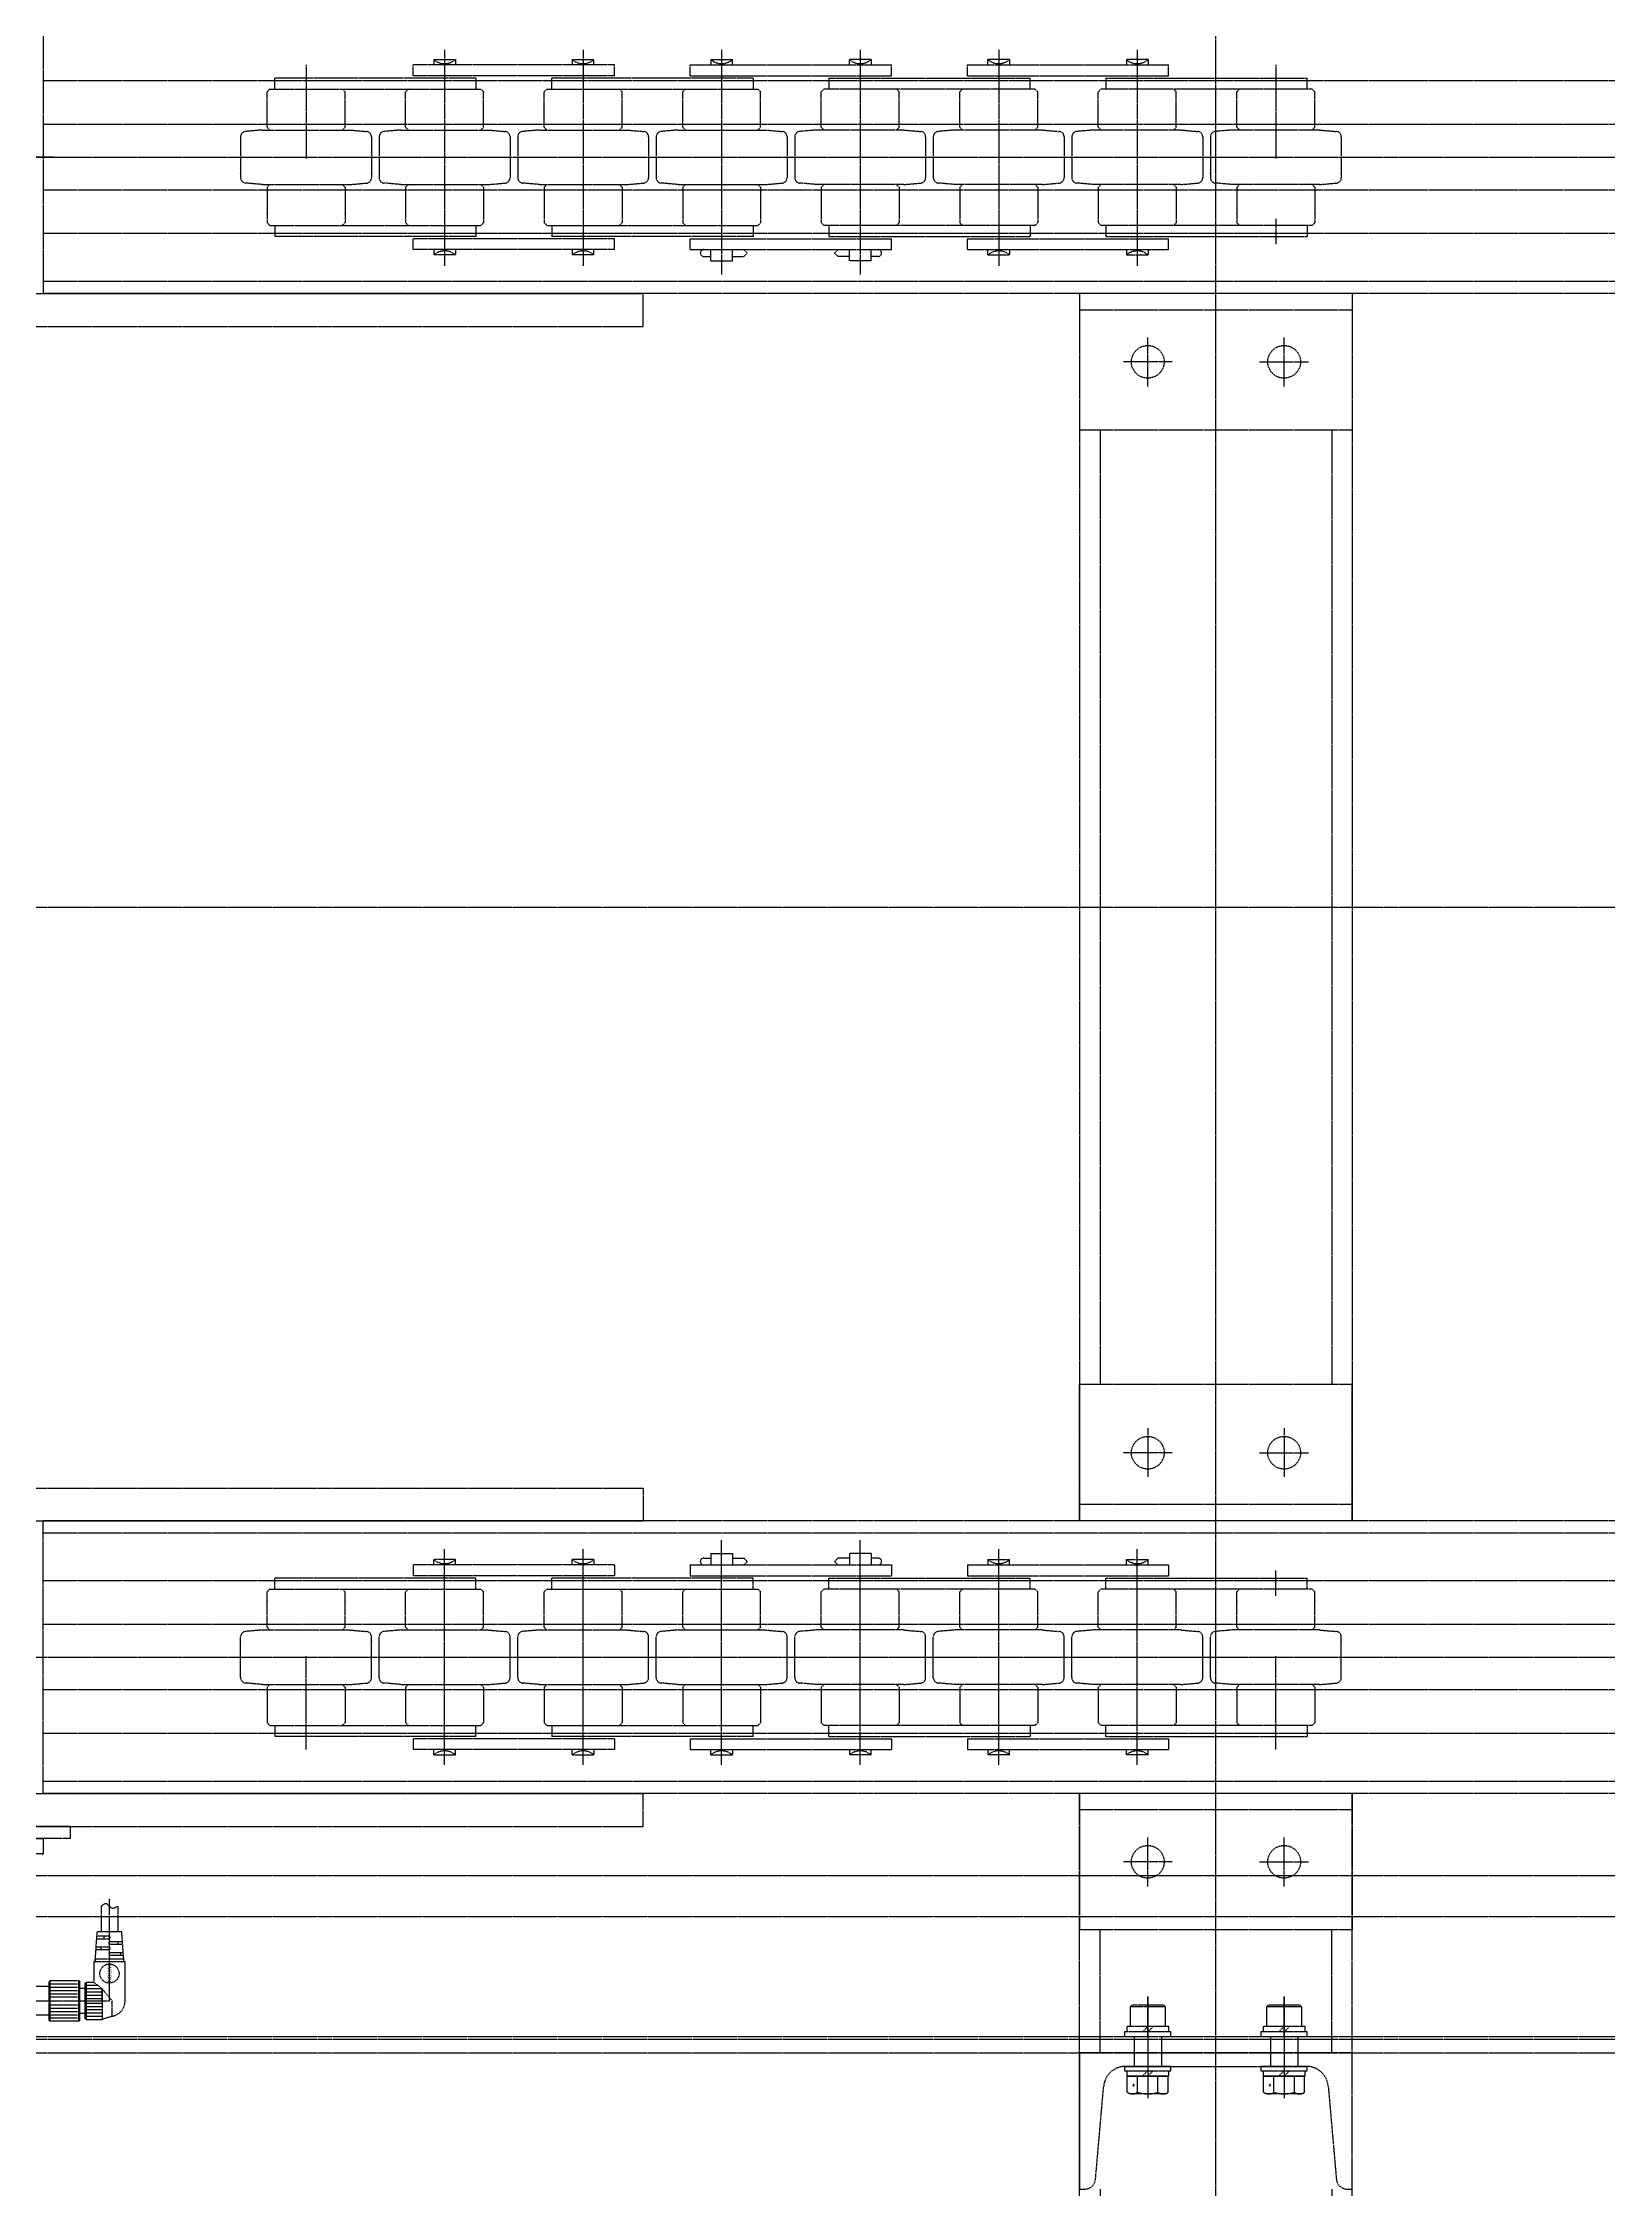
# Model space of a CAD drawing. Header units: millimetres. Extents: x -955179 to -912907, y 62798 to 154298.
# Drawn here: x -954037 to -953463, y 96175 to 96962 of the extents above; entities that cross this region are included whole.
import ezdxf

# ---------------------------------------------------------------- set-up
doc = ezdxf.new("R2010")
doc.units = ezdxf.units.MM
doc.header["$MEASUREMENT"] = 0
doc.linetypes.add('HIDDEN', pattern=[0.375, 0.25, -0.125])
doc.layers.add('CV', color=251, linetype='HIDDEN')
doc.styles.get("Standard").update_dxf_attribs({"font": 'arial.ttf', "height": 1000})

# ---------------------------------------------------------------- blocks, each defined once
blk = doc.blocks.new('HS_BOM', base_point=(-1429.34, 5195.74))
at = {"layer": 'CV'}
blk.add_circle((-1429.34, 5195.74), 0.25, dxfattribs=at)
blk = doc.blocks.new('A$C24162613')
at = {"layer": 'CV'}
for p, q in [((-275, -3700), (-275, 3700)), ((0, -3700), (0, 3700)), ((275, -3700), (275, 3700)), ((355, -3700), (355, 3700)), ((370, -3700), (370, 3700)), ((414, -3700), (414, 3700)), ((415, -3700), (415, 3700)), ((420, -3700), (420, 3700)), ((-303, 3260), (-303, -3330)), ((-287, 3260), (-287, -3330)), ((-263, 3260), (-263, -3330)), ((-247, 3260), (-247, -3330)), ((-229.5, 3260), (-229.5, -3330)), ((-225, 3260), (-225, -3330)), ((225, 3260), (225, -3330)), ((229.5, 3260), (229.5, -3330)), ((247, 3260), (247, -3330)), ((263, 3260), (263, -3330)), ((287, 3260), (287, -3330)), ((303, 3260), (303, -3330)), ((320.5, 3260), (320.5, -3330)), ((325, 3260), (325, -3330)), ((-285, -2862.04), (-284.46, -2855.86)), ((-282.47, -2854.04), (-267.53, -2854.04)), ((-268.99, -2854.04), (-269.11, -2854.04)), ((-265, -2862.04), (-265.54, -2855.86)), ((-225, -2850), (-175, -2850)), ((-225, -2850), (-225, -2950)), ((-225, -2850), (225, -2850)), ((-219, -2850), (-219, -2950)), ((-175, -2850), (-175, -2950)), ((175, -2850), (175, -2950)), ((225, -2850), (175, -2850)), ((219, -2850), (219, -2950)), ((225, -2850), (225, -2950)), ((265, -2862.04), (265.54, -2855.86)), ((282.47, -2854.04), (267.53, -2854.04)), ((268.99, -2854.04), (269.11, -2854.04)), ((285, -2862.04), (284.46, -2855.86)), ((830, -2850), (325, -2850)), ((325, -2850), (375, -2850)), ((325, -2850), (325, -2950)), ((331, -2850), (331, -2950)), ((375, -2850), (375, -2950)), ((420, -2850), (420, -2950)), ((470, -2850), (420, -2850)), ((432.3, -2858.83), (466.35, -2855.85)), ((470, -2851.87), (470, -2850)), ((-300, -2864.75), (-299, -2863.75)), ((-286, -2863.75), (-299, -2863.75)), ((-286, -2863.75), (-285, -2864.75)), ((-285, -2862.04), (-285, -2894.04)), ((-265, -2862.04), (-265, -2894.04)), ((-264, -2863.75), (-265, -2864.75)), ((-264, -2863.75), (-251, -2863.75)), ((-254.27, -2863.75), (-254.38, -2863.75)), ((-250, -2864.75), (-251, -2863.75)), ((-175, -2857.5), (175, -2857.5)), ((250, -2864.75), (251, -2863.75)), ((264, -2863.75), (251, -2863.75)), ((254.27, -2863.75), (254.38, -2863.75)), ((264, -2863.75), (265, -2864.75)), ((265, -2862.04), (265, -2894.04)), ((285, -2862.04), (285, -2894.04)), ((286, -2863.75), (285, -2864.75)), ((286, -2863.75), (299, -2863.75)), ((300, -2864.75), (299, -2863.75)), ((420, -2857.5), (375, -2857.5)), ((470, -2857.5), (830, -2857.5)), ((-300, -2866.54), (-304, -2866.54)), ((-304, -2940.34), (-304, -2866.54)), ((-300, -2864.75), (-300, -2942.13)), ((-250, -2864.75), (-250, -2942.13)), ((-250, -2866.54), (-246, -2866.54)), ((-246, -2940.34), (-246, -2866.54)), ((-200, -2884), (-200, -2866)), ((200, -2884), (200, -2866)), ((250, -2866.54), (246, -2866.54)), ((246, -2940.34), (246, -2866.54)), ((250, -2864.75), (250, -2942.13)), ((300, -2864.75), (300, -2942.13)), ((300, -2866.54), (304, -2866.54)), ((304, -2940.34), (304, -2866.54)), ((350, -2884), (350, -2866)), ((402.4, -2869.3), (403.2, -2868.5)), ((402.4, -2880.7), (402.4, -2869.3)), ((403.2, -2868.5), (403.2, -2881.5)), ((410.4, -2868.5), (403.2, -2868.5)), ((410.4, -2867.3), (410.4, -2882.7)), ((412.4, -2867.3), (410.4, -2867.3)), ((412.4, -2866.5), (412.4, -2883.5)), ((414, -2866.5), (412.4, -2866.5)), ((414, -2883.5), (414, -2866.5)), ((414, -2870), (425, -2870)), ((425, -2866.5), (425, -2883.5)), ((426.6, -2866.5), (425, -2866.5)), ((425, -2933.2), (425, -2866.8)), ((426.6, -2883.5), (426.6, -2866.5)), ((428.6, -2867.3), (426.6, -2867.3)), ((428.6, -2882.7), (428.6, -2867.3)), ((434.52, -2867.49), (428.6, -2867.49)), ((428.6, -2867.49), (428.6, -2882.51)), ((434.52, -2871.25), (428.6, -2871.25)), ((434.52, -2867.49), (435.1, -2868.5)), ((435.1, -2868.5), (435.1, -2881.5)), ((-308.85, -2878.04), (-274.55, -2878.04)), ((-252.45, -2878.04), (-243.19, -2878.04)), ((-191, -2875), (-209, -2875)), ((191, -2875), (209, -2875)), ((252.45, -2878.04), (243.19, -2878.04)), ((308.85, -2878.04), (274.55, -2878.04)), ((359, -2875), (341, -2875)), ((399.4, -2875), (436.63, -2875)), ((414, -2875), (399.4, -2875)), ((412.4, -2875), (410.4, -2873)), ((412.4, -2877), (410.4, -2875)), ((414, -2880), (425, -2880)), ((425, -2875), (436.63, -2875)), ((426.6, -2873), (428.6, -2875)), ((426.6, -2875), (428.6, -2877)), ((434.52, -2878.75), (428.6, -2878.75)), ((403.2, -2881.5), (402.4, -2880.7)), ((403.2, -2881.5), (410.4, -2881.5)), ((410.4, -2882.7), (412.4, -2882.7)), ((412.4, -2883.5), (414, -2883.5)), ((425, -2883.5), (426.6, -2883.5)), ((426.6, -2882.7), (428.6, -2882.7)), ((434.52, -2882.51), (428.6, -2882.51)), ((435.1, -2881.5), (434.52, -2882.51)), ((-300, -2891.33), (-299, -2892.33)), ((-286, -2892.33), (-299, -2892.33)), ((-286, -2892.33), (-286.1, -2892.33)), ((-286, -2892.33), (-285, -2891.33)), ((-285, -2894.04), (-284.46, -2900.21)), ((-265, -2894.04), (-265.54, -2900.21)), ((-264, -2892.33), (-265, -2891.33)), ((-264, -2892.33), (-263.9, -2892.33)), ((-264, -2892.33), (-251, -2892.33)), ((-254.27, -2892.33), (-254.38, -2892.33)), ((-250, -2891.33), (-251, -2892.33)), ((250, -2891.33), (251, -2892.33)), ((264, -2892.33), (251, -2892.33)), ((254.27, -2892.33), (254.38, -2892.33)), ((264, -2892.33), (263.9, -2892.33)), ((264, -2892.33), (265, -2891.33)), ((265, -2894.04), (265.54, -2900.21)), ((285, -2894.04), (284.46, -2900.21)), ((286, -2892.33), (285, -2891.33)), ((286, -2892.33), (286.1, -2892.33)), ((286, -2892.33), (299, -2892.33)), ((300, -2891.33), (299, -2892.33)), ((925, -2900), (-925, -2900)), ((-282.47, -2902.04), (-267.53, -2902.04)), ((-268.99, -2902.04), (-269.11, -2902.04)), ((282.47, -2902.04), (267.53, -2902.04)), ((268.99, -2902.04), (269.11, -2902.04)), ((-285, -2912.84), (-284.46, -2906.66)), ((-282.47, -2904.84), (-267.53, -2904.84)), ((-265, -2912.84), (-265.54, -2906.66)), ((265, -2912.84), (265.54, -2906.66)), ((282.47, -2904.84), (267.53, -2904.84)), ((285, -2912.84), (284.46, -2906.66)), ((-308.85, -2991.14), (-308.85, -2917.34)), ((-304.85, -2917.34), (-308.85, -2917.34)), ((-304.85, -2991.14), (-304.85, -2917.34)), ((-300, -2915.55), (-299, -2914.55)), ((-286, -2914.55), (-299, -2914.55)), ((-286, -2914.55), (-285, -2915.55)), ((-285, -2912.84), (-285, -2944.84)), ((-265, -2912.84), (-265, -2944.84)), ((-264, -2914.55), (-265, -2915.55)), ((-264, -2914.55), (-251, -2914.55)), ((-250, -2915.55), (-251, -2914.55)), ((-241.15, -2917.34), (-245.15, -2917.34)), ((-245.15, -2991.14), (-245.15, -2917.34)), ((-241.15, -2991.14), (-241.15, -2917.34)), ((-200, -2916), (-200, -2934)), ((200, -2916), (200, -2934)), ((241.15, -2991.14), (241.15, -2917.34)), ((241.15, -2917.34), (245.15, -2917.34)), ((245.15, -2991.14), (245.15, -2917.34)), ((250, -2915.55), (251, -2914.55)), ((264, -2914.55), (251, -2914.55)), ((264, -2914.55), (265, -2915.55)), ((265, -2912.84), (265, -2944.84)), ((285, -2912.84), (285, -2944.84)), ((286, -2914.55), (285, -2915.55)), ((286, -2914.55), (299, -2914.55)), ((300, -2915.55), (299, -2914.55)), ((304.85, -2917.34), (308.85, -2917.34)), ((304.85, -2991.14), (304.85, -2917.34)), ((308.85, -2991.14), (308.85, -2917.34)), ((350, -2916), (350, -2934)), ((402.4, -2919.3), (403.2, -2918.5)), ((402.4, -2930.7), (402.4, -2919.3)), ((403.2, -2918.5), (403.2, -2931.5)), ((410.4, -2918.5), (403.2, -2918.5)), ((410.4, -2917.3), (410.4, -2932.7)), ((412.4, -2917.3), (410.4, -2917.3)), ((412.4, -2916.5), (412.4, -2933.5)), ((414, -2916.5), (412.4, -2916.5)), ((414, -2933.5), (414, -2916.5)), ((425, -2916.5), (425, -2933.5)), ((426.6, -2916.5), (425, -2916.5)), ((426.6, -2933.5), (426.6, -2916.5)), ((428.6, -2917.3), (426.6, -2917.3)), ((428.6, -2932.7), (428.6, -2917.3)), ((434.52, -2917.49), (428.6, -2917.49)), ((428.6, -2917.49), (428.6, -2932.51)), ((434.52, -2917.49), (435.1, -2918.5)), ((435.1, -2918.5), (435.1, -2931.5)), ((-310.8, -2924.87), (-310.8, -2932.81)), ((-310.8, -2924.87), (-308.85, -2924.87)), ((-241.15, -2924.87), (-239.2, -2924.87)), ((-239.2, -2932.81), (-239.2, -2924.87)), ((-191, -2925), (-209, -2925)), ((191, -2925), (209, -2925)), ((239.2, -2932.81), (239.2, -2924.87)), ((241.15, -2924.87), (239.2, -2924.87)), ((310.8, -2924.87), (308.85, -2924.87)), ((310.8, -2924.87), (310.8, -2932.81)), ((359, -2925), (341, -2925)), ((399.4, -2925), (436.63, -2925)), ((414, -2925), (399.4, -2925)), ((412.4, -2925), (410.4, -2923)), ((412.4, -2927), (410.4, -2925)), ((414, -2920), (425, -2920)), ((425, -2925), (436.63, -2925)), ((426.6, -2923), (428.6, -2925)), ((426.6, -2925), (428.6, -2927)), ((434.52, -2921.25), (428.6, -2921.25)), ((-314.41, -2928.84), (-235.22, -2928.84)), ((-310.8, -2932.81), (-308.85, -2932.81)), ((-241.15, -2932.81), (-239.2, -2932.81)), ((314.41, -2928.84), (235.22, -2928.84)), ((241.15, -2932.81), (239.2, -2932.81)), ((310.8, -2932.81), (308.85, -2932.81)), ((403.2, -2931.5), (402.4, -2930.7)), ((403.2, -2931.5), (410.4, -2931.5)), ((410.4, -2932.7), (412.4, -2932.7)), ((412.4, -2933.5), (414, -2933.5)), ((414, -2930), (425, -2930)), ((425, -2933.5), (426.6, -2933.5)), ((426.6, -2932.7), (428.6, -2932.7)), ((434.52, -2928.75), (428.6, -2928.75)), ((434.52, -2932.51), (428.6, -2932.51)), ((435.1, -2931.5), (434.52, -2932.51)), ((-304, -2940.34), (-300, -2940.34)), ((-300, -2942.13), (-299, -2943.13)), ((-286, -2943.13), (-285, -2942.13)), ((-264, -2943.13), (-265, -2942.13)), ((-250, -2942.13), (-251, -2943.13)), ((-250, -2940.34), (-246, -2940.34)), ((-175, -2942.5), (175, -2942.5)), ((250, -2940.34), (246, -2940.34)), ((250, -2942.13), (251, -2943.13)), ((264, -2943.13), (265, -2942.13)), ((286, -2943.13), (285, -2942.13)), ((300, -2942.13), (299, -2943.13)), ((304, -2940.34), (300, -2940.34)), ((420, -2942.5), (375, -2942.5)), ((466.35, -2944.15), (432.3, -2941.17)), ((470, -2942.5), (830, -2942.5)), ((-286, -2943.13), (-299, -2943.13)), ((-286, -2943.13), (-286.1, -2943.13)), ((-285, -2944.84), (-284.46, -2951.01)), ((-265, -2944.84), (-265.54, -2951.01)), ((-264, -2943.13), (-263.9, -2943.13)), ((-264, -2943.13), (-251, -2943.13)), ((-225, -2950), (-175, -2950)), ((-225, -2950), (225, -2950)), ((225, -2950), (175, -2950)), ((264, -2943.13), (251, -2943.13)), ((264, -2943.13), (263.9, -2943.13)), ((265, -2944.84), (265.54, -2951.01)), ((285, -2944.84), (284.46, -2951.01)), ((286, -2943.13), (286.1, -2943.13)), ((286, -2943.13), (299, -2943.13)), ((830, -2950), (325, -2950)), ((325, -2950), (375, -2950)), ((420, -2950), (470, -2950)), ((470, -2950), (470, -2948.13)), ((-285, -2963.64), (-284.46, -2957.46)), ((-282.47, -2952.84), (-267.53, -2952.84)), ((-282.47, -2955.64), (-267.53, -2955.64)), ((-265, -2963.64), (-265.54, -2957.46)), ((265, -2963.64), (265.54, -2957.46)), ((282.47, -2952.84), (267.53, -2952.84)), ((282.47, -2955.64), (267.53, -2955.64)), ((285, -2963.64), (284.46, -2957.46)), ((-300, -2966.35), (-299, -2965.35)), ((-300, -2966.35), (-300, -3043.73)), ((-286, -2965.35), (-299, -2965.35)), ((-286, -2965.35), (-285, -2966.35)), ((-285, -2963.64), (-285, -2995.64)), ((-265, -2963.64), (-265, -2995.64)), ((-264, -2965.35), (-265, -2966.35)), ((-264, -2965.35), (-251, -2965.35)), ((-250, -2966.35), (-251, -2965.35)), ((-250, -2966.35), (-250, -3043.73)), ((250, -2966.35), (251, -2965.35)), ((250, -2966.35), (250, -3043.73)), ((264, -2965.35), (251, -2965.35)), ((264, -2965.35), (265, -2966.35)), ((265, -2963.64), (265, -2995.64)), ((285, -2963.64), (285, -2995.64)), ((286, -2965.35), (285, -2966.35)), ((286, -2965.35), (299, -2965.35)), ((300, -2966.35), (299, -2965.35)), ((300, -2966.35), (300, -3043.73)), ((-300, -2968.14), (-304, -2968.14)), ((-304, -3041.94), (-304, -2968.14)), ((-250, -2968.14), (-246, -2968.14)), ((-246, -3041.94), (-246, -2968.14)), ((250, -2968.14), (246, -2968.14)), ((246, -3041.94), (246, -2968.14)), ((300, -2968.14), (304, -2968.14)), ((304, -3041.94), (304, -2968.14)), ((-314.41, -2979.64), (-235.22, -2979.64)), ((-310.8, -2975.67), (-310.8, -2983.61)), ((-310.8, -2975.67), (-308.85, -2975.67)), ((-241.15, -2975.67), (-239.2, -2975.67)), ((-239.2, -2983.61), (-239.2, -2975.67)), ((314.41, -2979.64), (235.22, -2979.64)), ((239.2, -2983.61), (239.2, -2975.67)), ((241.15, -2975.67), (239.2, -2975.67)), ((310.8, -2975.67), (308.85, -2975.67)), ((310.8, -2975.67), (310.8, -2983.61)), ((-308.85, -2983.61), (-310.8, -2983.61)), ((-239.2, -2983.61), (-241.15, -2983.61)), ((239.2, -2983.61), (241.15, -2983.61)), ((308.85, -2983.61), (310.8, -2983.61)), ((-304.85, -2991.14), (-308.85, -2991.14)), ((-300, -2992.93), (-299, -2993.93)), ((-286, -2993.93), (-299, -2993.93)), ((-286, -2993.93), (-286.1, -2993.93)), ((-286, -2993.93), (-285, -2992.93)), ((-285, -2995.64), (-284.46, -3001.81)), ((-265, -2995.64), (-265.54, -3001.81)), ((-264, -2993.93), (-265, -2992.93)), ((-264, -2993.93), (-263.9, -2993.93)), ((-264, -2993.93), (-251, -2993.93)), ((-250, -2992.93), (-251, -2993.93)), ((-241.15, -2991.14), (-245.15, -2991.14)), ((241.15, -2991.14), (245.15, -2991.14)), ((250, -2992.93), (251, -2993.93)), ((264, -2993.93), (251, -2993.93)), ((264, -2993.93), (263.9, -2993.93)), ((264, -2993.93), (265, -2992.93)), ((265, -2995.64), (265.54, -3001.81)), ((285, -2995.64), (284.46, -3001.81)), ((286, -2993.93), (285, -2992.93)), ((286, -2993.93), (286.1, -2993.93)), ((286, -2993.93), (299, -2993.93)), ((300, -2992.93), (299, -2993.93)), ((304.85, -2991.14), (308.85, -2991.14)), ((-282.47, -3003.64), (-267.53, -3003.64)), ((282.47, -3003.64), (267.53, -3003.64)), ((-285, -3014.44), (-284.46, -3008.26)), ((-282.47, -3006.44), (-267.53, -3006.44)), ((-265, -3014.44), (-265.54, -3008.26)), ((265, -3014.44), (265.54, -3008.26)), ((282.47, -3006.44), (267.53, -3006.44)), ((285, -3014.44), (284.46, -3008.26)), ((-308.85, -3092.74), (-308.85, -3018.94)), ((-304.85, -3018.94), (-308.85, -3018.94)), ((-304.85, -3092.74), (-304.85, -3018.94)), ((-300, -3017.15), (-299, -3016.15)), ((-286, -3016.15), (-299, -3016.15)), ((-286, -3016.15), (-285, -3017.15)), ((-285, -3014.44), (-285, -3046.44)), ((-265, -3014.44), (-265, -3046.44)), ((-264, -3016.15), (-265, -3017.15)), ((-264, -3016.15), (-251, -3016.15)), ((-250, -3017.15), (-251, -3016.15)), ((-241.15, -3018.94), (-245.15, -3018.94)), ((-245.15, -3092.74), (-245.15, -3018.94)), ((-241.15, -3092.74), (-241.15, -3018.94)), ((241.15, -3092.74), (241.15, -3018.94)), ((241.15, -3018.94), (245.15, -3018.94)), ((245.15, -3092.74), (245.15, -3018.94)), ((250, -3017.15), (251, -3016.15)), ((264, -3016.15), (251, -3016.15)), ((264, -3016.15), (265, -3017.15)), ((265, -3014.44), (265, -3046.44)), ((285, -3014.44), (285, -3046.44)), ((286, -3016.15), (285, -3017.15)), ((286, -3016.15), (299, -3016.15)), ((300, -3017.15), (299, -3016.15)), ((304.85, -3018.94), (308.85, -3018.94)), ((304.85, -3092.74), (304.85, -3018.94)), ((308.85, -3092.74), (308.85, -3018.94)), ((-310.8, -3026.47), (-310.8, -3034.41)), ((-310.8, -3026.47), (-308.85, -3026.47)), ((-237, -3026.47), (-241.15, -3026.47)), ((-238.65, -3023.85), (-238.65, -3026.47)), ((-237, -3026.47), (-237, -3034.41)), ((237, -3026.47), (241.15, -3026.47)), ((237, -3026.47), (237, -3034.41)), ((238.65, -3023.85), (238.65, -3026.47)), ((310.8, -3026.47), (308.85, -3026.47)), ((310.8, -3026.47), (310.8, -3034.41)), ((-314.41, -3030.44), (-231.94, -3030.44)), ((-308.85, -3034.41), (-310.8, -3034.41)), ((-237, -3034.41), (-241.15, -3034.41)), ((-238.65, -3034.41), (-238.65, -3038.59)), ((314.41, -3030.44), (231.94, -3030.44)), ((237, -3034.41), (241.15, -3034.41)), ((238.65, -3034.41), (238.65, -3038.59)), ((308.85, -3034.41), (310.8, -3034.41)), ((-304, -3041.94), (-300, -3041.94)), ((-300, -3043.73), (-299, -3044.73)), ((-286, -3044.73), (-299, -3044.73)), ((-286, -3044.73), (-286.1, -3044.73)), ((-286, -3044.73), (-285, -3043.73)), ((-264, -3044.73), (-265, -3043.73)), ((-264, -3044.73), (-263.9, -3044.73)), ((-264, -3044.73), (-251, -3044.73)), ((-250, -3043.73), (-251, -3044.73)), ((-250, -3041.94), (-246, -3041.94)), ((-239.9, -3039.83), (-241.15, -3038.59)), ((-238.65, -3038.59), (-239.9, -3039.83)), ((238.65, -3038.59), (239.9, -3039.83)), ((239.9, -3039.83), (241.15, -3038.59)), ((250, -3041.94), (246, -3041.94)), ((250, -3043.73), (251, -3044.73)), ((264, -3044.73), (251, -3044.73)), ((264, -3044.73), (263.9, -3044.73)), ((264, -3044.73), (265, -3043.73)), ((286, -3044.73), (285, -3043.73)), ((286, -3044.73), (299, -3044.73)), ((286, -3044.73), (286.1, -3044.73)), ((300, -3043.73), (299, -3044.73)), ((304, -3041.94), (300, -3041.94)), ((-285, -3046.44), (-284.46, -3052.61)), ((-265, -3046.44), (-265.54, -3052.61)), ((265, -3046.44), (265.54, -3052.61)), ((285, -3046.44), (284.46, -3052.61)), ((-285, -3065.24), (-284.46, -3059.06)), ((-282.47, -3054.44), (-267.53, -3054.44)), ((-282.47, -3057.24), (-267.53, -3057.24)), ((-265, -3065.24), (-265.54, -3059.06)), ((265, -3065.24), (265.54, -3059.06)), ((282.47, -3054.44), (267.53, -3054.44)), ((282.47, -3057.24), (267.53, -3057.24)), ((285, -3065.24), (284.46, -3059.06)), ((-300, -3067.95), (-299, -3066.95)), ((-300, -3145.33), (-300, -3067.95)), ((-286, -3066.95), (-299, -3066.95)), ((-286, -3066.95), (-286.1, -3066.95)), ((-286, -3066.95), (-285, -3067.95)), ((-285, -3097.24), (-285, -3065.24)), ((-265, -3097.24), (-265, -3065.24)), ((-264, -3066.95), (-265, -3067.95)), ((-264, -3066.95), (-251, -3066.95)), ((-264, -3066.95), (-263.9, -3066.95)), ((-250, -3067.95), (-251, -3066.95)), ((-250, -3145.33), (-250, -3067.95)), ((250, -3067.95), (251, -3066.95)), ((250, -3145.33), (250, -3067.95)), ((264, -3066.95), (251, -3066.95)), ((264, -3066.95), (263.9, -3066.95)), ((264, -3066.95), (265, -3067.95)), ((265, -3097.24), (265, -3065.24)), ((285, -3097.24), (285, -3065.24)), ((286, -3066.95), (285, -3067.95)), ((286, -3066.95), (286.1, -3066.95)), ((286, -3066.95), (299, -3066.95)), ((300, -3067.95), (299, -3066.95)), ((300, -3145.33), (300, -3067.95)), ((-304, -3069.74), (-300, -3069.74)), ((-304, -3069.74), (-304, -3143.54)), ((-250, -3069.74), (-246, -3069.74)), ((-246, -3069.74), (-246, -3143.54)), ((-239.9, -3071.84), (-241.15, -3073.09)), ((-238.65, -3073.09), (-239.9, -3071.84)), ((-238.65, -3077.27), (-238.65, -3073.09)), ((238.65, -3073.09), (239.9, -3071.84)), ((238.65, -3077.27), (238.65, -3073.09)), ((239.9, -3071.84), (241.15, -3073.09)), ((246, -3069.74), (246, -3143.54)), ((250, -3069.74), (246, -3069.74)), ((304, -3069.74), (300, -3069.74)), ((304, -3069.74), (304, -3143.54)), ((-314.41, -3081.24), (-231.94, -3081.24)), ((-308.85, -3077.27), (-310.8, -3077.27)), ((-310.8, -3085.21), (-310.8, -3077.27)), ((-237, -3077.27), (-241.15, -3077.27)), ((-237, -3085.21), (-237, -3077.27)), ((314.41, -3081.24), (231.94, -3081.24)), ((237, -3085.21), (237, -3077.27)), ((237, -3077.27), (241.15, -3077.27)), ((308.85, -3077.27), (310.8, -3077.27)), ((310.8, -3085.21), (310.8, -3077.27)), ((-310.8, -3085.21), (-308.85, -3085.21)), ((-237, -3085.21), (-241.15, -3085.21)), ((-238.65, -3087.83), (-238.65, -3085.21)), ((237, -3085.21), (241.15, -3085.21)), ((238.65, -3087.83), (238.65, -3085.21)), ((310.8, -3085.21), (308.85, -3085.21)), ((-304.85, -3092.74), (-308.85, -3092.74)), ((-300, -3094.53), (-299, -3095.53)), ((-286, -3095.53), (-299, -3095.53)), ((-286, -3095.53), (-285, -3094.53)), ((-285, -3097.24), (-284.46, -3103.41)), ((-265, -3097.24), (-265.54, -3103.41)), ((-264, -3095.53), (-265, -3094.53)), ((-264, -3095.53), (-251, -3095.53)), ((-250, -3094.53), (-251, -3095.53)), ((-241.15, -3092.74), (-245.15, -3092.74)), ((241.15, -3092.74), (245.15, -3092.74)), ((250, -3094.53), (251, -3095.53)), ((264, -3095.53), (251, -3095.53)), ((264, -3095.53), (265, -3094.53)), ((265, -3097.24), (265.54, -3103.41)), ((285, -3097.24), (284.46, -3103.41)), ((286, -3095.53), (285, -3094.53)), ((286, -3095.53), (299, -3095.53)), ((300, -3094.53), (299, -3095.53)), ((304.85, -3092.74), (308.85, -3092.74)), ((-282.47, -3105.24), (-267.53, -3105.24)), ((-282.47, -3108.04), (-267.53, -3108.04)), ((282.47, -3105.24), (267.53, -3105.24)), ((282.47, -3108.04), (267.53, -3108.04)), ((-285, -3116.04), (-284.46, -3109.86)), ((-285, -3148.04), (-285, -3116.04)), ((-265, -3116.04), (-265.54, -3109.86)), ((-265, -3148.04), (-265, -3116.04)), ((-213, -3110), (-225, -3110)), ((-225, -3700), (-225, -3110)), ((-213, -3700), (-213, -3110)), ((213, -3110), (225, -3110)), ((213, -3700), (213, -3110)), ((225, -3700), (225, -3110)), ((265, -3116.04), (265.54, -3109.86)), ((265, -3148.04), (265, -3116.04)), ((285, -3116.04), (284.46, -3109.86)), ((285, -3148.04), (285, -3116.04)), ((337, -3110), (325, -3110)), ((325, -3700), (325, -3110)), ((337, -3700), (337, -3110)), ((-304.85, -3120.54), (-308.85, -3120.54)), ((-308.85, -3120.54), (-308.85, -3194.34)), ((-304.85, -3120.54), (-304.85, -3194.34)), ((-300, -3118.75), (-299, -3117.75)), ((-286, -3117.75), (-299, -3117.75)), ((-286, -3117.75), (-286.1, -3117.75)), ((-286, -3117.75), (-285, -3118.75)), ((-264, -3117.75), (-265, -3118.75)), ((-264, -3117.75), (-251, -3117.75)), ((-264, -3117.75), (-263.9, -3117.75)), ((-250, -3118.75), (-251, -3117.75)), ((-245.15, -3120.54), (-245.15, -3194.34)), ((-241.15, -3120.54), (-245.15, -3120.54)), ((-241.15, -3120.54), (-241.15, -3194.34)), ((241.15, -3120.54), (245.15, -3120.54)), ((241.15, -3120.54), (241.15, -3194.34)), ((245.15, -3120.54), (245.15, -3194.34)), ((250, -3118.75), (251, -3117.75)), ((264, -3117.75), (251, -3117.75)), ((264, -3117.75), (263.9, -3117.75)), ((264, -3117.75), (265, -3118.75)), ((286, -3117.75), (285, -3118.75)), ((286, -3117.75), (299, -3117.75)), ((286, -3117.75), (286.1, -3117.75)), ((300, -3118.75), (299, -3117.75)), ((304.85, -3120.54), (304.85, -3194.34)), ((304.85, -3120.54), (308.85, -3120.54)), ((308.85, -3120.54), (308.85, -3194.34)), ((-308.85, -3128.07), (-310.8, -3128.07)), ((-310.8, -3136.01), (-310.8, -3128.07)), ((-239.2, -3128.07), (-241.15, -3128.07)), ((-239.2, -3128.07), (-239.2, -3136.01)), ((239.2, -3128.07), (241.15, -3128.07)), ((239.2, -3128.07), (239.2, -3136.01)), ((308.85, -3128.07), (310.8, -3128.07)), ((310.8, -3136.01), (310.8, -3128.07)), ((-314.41, -3132.04), (-235.22, -3132.04)), ((-310.8, -3136.01), (-308.85, -3136.01)), ((-241.15, -3136.01), (-239.2, -3136.01)), ((314.41, -3132.04), (235.22, -3132.04)), ((241.15, -3136.01), (239.2, -3136.01)), ((310.8, -3136.01), (308.85, -3136.01)), ((-300, -3143.54), (-304, -3143.54)), ((-300, -3145.33), (-299, -3146.33)), ((-286, -3146.33), (-299, -3146.33)), ((-286, -3146.33), (-285, -3145.33)), ((-264, -3146.33), (-265, -3145.33)), ((-264, -3146.33), (-251, -3146.33)), ((-250, -3145.33), (-251, -3146.33)), ((-250, -3143.54), (-246, -3143.54)), ((250, -3143.54), (246, -3143.54)), ((250, -3145.33), (251, -3146.33)), ((264, -3146.33), (251, -3146.33)), ((264, -3146.33), (265, -3145.33)), ((286, -3146.33), (285, -3145.33)), ((286, -3146.33), (299, -3146.33)), ((300, -3145.33), (299, -3146.33)), ((300, -3143.54), (304, -3143.54)), ((-285, -3148.04), (-284.46, -3154.21)), ((-265, -3148.04), (-265.54, -3154.21)), ((265, -3148.04), (265.54, -3154.21)), ((285, -3148.04), (284.46, -3154.21)), ((-285, -3166.84), (-284.46, -3160.66)), ((-282.47, -3156.04), (-267.53, -3156.04)), ((-282.47, -3158.84), (-267.53, -3158.84)), ((-265, -3166.84), (-265.54, -3160.66)), ((265, -3166.84), (265.54, -3160.66)), ((282.47, -3156.04), (267.53, -3156.04)), ((282.47, -3158.84), (267.53, -3158.84)), ((285, -3166.84), (284.46, -3160.66)), ((-300, -3169.55), (-299, -3168.55)), ((-300, -3246.93), (-300, -3169.55)), ((-286, -3168.55), (-299, -3168.55)), ((-286, -3168.55), (-286.1, -3168.55)), ((-286, -3168.55), (-285, -3169.55)), ((-285, -3198.84), (-285, -3166.84)), ((-265, -3198.84), (-265, -3166.84)), ((-264, -3168.55), (-265, -3169.55)), ((-264, -3168.55), (-251, -3168.55)), ((-264, -3168.55), (-263.9, -3168.55)), ((-250, -3169.55), (-251, -3168.55)), ((-250, -3246.93), (-250, -3169.55)), ((250, -3169.55), (251, -3168.55)), ((250, -3246.93), (250, -3169.55)), ((264, -3168.55), (251, -3168.55)), ((264, -3168.55), (263.9, -3168.55)), ((264, -3168.55), (265, -3169.55)), ((265, -3198.84), (265, -3166.84)), ((285, -3198.84), (285, -3166.84)), ((286, -3168.55), (285, -3169.55)), ((286, -3168.55), (299, -3168.55)), ((286, -3168.55), (286.1, -3168.55)), ((300, -3169.55), (299, -3168.55)), ((300, -3246.93), (300, -3169.55)), ((-310.8, -3178.87), (-308.85, -3178.87)), ((-310.8, -3186.81), (-310.8, -3178.87)), ((-304, -3171.34), (-300, -3171.34)), ((-304, -3171.34), (-304, -3245.14)), ((-250, -3171.34), (-246, -3171.34)), ((-246, -3171.34), (-246, -3245.14)), ((-241.15, -3178.87), (-239.2, -3178.87)), ((-239.2, -3178.87), (-239.2, -3186.81)), ((241.15, -3178.87), (239.2, -3178.87)), ((239.2, -3178.87), (239.2, -3186.81)), ((250, -3171.34), (246, -3171.34)), ((246, -3171.34), (246, -3245.14)), ((304, -3171.34), (300, -3171.34)), ((304, -3171.34), (304, -3245.14)), ((310.8, -3178.87), (308.85, -3178.87)), ((310.8, -3186.81), (310.8, -3178.87)), ((-314.41, -3182.84), (-235.22, -3182.84)), ((-310.8, -3186.81), (-308.85, -3186.81)), ((-241.15, -3186.81), (-239.2, -3186.81)), ((314.41, -3182.84), (235.22, -3182.84)), ((241.15, -3186.81), (239.2, -3186.81)), ((310.8, -3186.81), (308.85, -3186.81)), ((-304.85, -3194.34), (-308.85, -3194.34)), ((-241.15, -3194.34), (-245.15, -3194.34)), ((241.15, -3194.34), (245.15, -3194.34)), ((304.85, -3194.34), (308.85, -3194.34)), ((-300, -3196.13), (-299, -3197.13)), ((-286, -3197.13), (-299, -3197.13)), ((-286, -3197.13), (-285, -3196.13)), ((-285, -3198.84), (-284.46, -3205.01)), ((-265, -3198.84), (-265.54, -3205.01)), ((-264, -3197.13), (-265, -3196.13)), ((-264, -3197.13), (-251, -3197.13)), ((-250, -3196.13), (-251, -3197.13)), ((250, -3196.13), (251, -3197.13)), ((264, -3197.13), (251, -3197.13)), ((264, -3197.13), (265, -3196.13)), ((265, -3198.84), (265.54, -3205.01)), ((285, -3198.84), (284.46, -3205.01)), ((286, -3197.13), (285, -3196.13)), ((286, -3197.13), (299, -3197.13)), ((300, -3196.13), (299, -3197.13)), ((-282.47, -3206.84), (-267.53, -3206.84)), ((-282.47, -3209.64), (-267.53, -3209.64)), ((-268.99, -3209.64), (-269.11, -3209.64)), ((282.47, -3206.84), (267.53, -3206.84)), ((282.47, -3209.64), (267.53, -3209.64)), ((268.99, -3209.64), (269.11, -3209.64)), ((-285, -3217.64), (-284.46, -3211.46)), ((-285, -3249.64), (-285, -3217.64)), ((-265, -3217.64), (-265.54, -3211.46)), ((-265, -3249.64), (-265, -3217.64)), ((265, -3217.64), (265.54, -3211.46)), ((265, -3249.64), (265, -3217.64)), ((285, -3217.64), (284.46, -3211.46)), ((285, -3249.64), (285, -3217.64)), ((-300, -3220.35), (-299, -3219.35)), ((-286, -3219.35), (-299, -3219.35)), ((-286, -3219.35), (-286.1, -3219.35)), ((-286, -3219.35), (-285, -3220.35)), ((-264, -3219.35), (-265, -3220.35)), ((-264, -3219.35), (-251, -3219.35)), ((-264, -3219.35), (-263.9, -3219.35)), ((-254.27, -3219.35), (-254.38, -3219.35)), ((-250, -3220.35), (-251, -3219.35)), ((250, -3220.35), (251, -3219.35)), ((264, -3219.35), (251, -3219.35)), ((254.27, -3219.35), (254.38, -3219.35)), ((264, -3219.35), (263.9, -3219.35)), ((264, -3219.35), (265, -3220.35)), ((286, -3219.35), (285, -3220.35)), ((286, -3219.35), (299, -3219.35)), ((286, -3219.35), (286.1, -3219.35)), ((300, -3220.35), (299, -3219.35)), ((-308.85, -3233.64), (-274.55, -3233.64)), ((308.85, -3233.64), (274.55, -3233.64)), ((-300, -3245.14), (-304, -3245.14)), ((-300, -3246.93), (-299, -3247.93)), ((-286, -3247.93), (-299, -3247.93)), ((-286, -3247.93), (-285, -3246.93)), ((-285, -3249.64), (-284.46, -3255.81)), ((-265, -3249.64), (-265.54, -3255.81)), ((-264, -3247.93), (-265, -3246.93)), ((-264, -3247.93), (-251, -3247.93)), ((-254.27, -3247.93), (-254.38, -3247.93)), ((-250, -3246.93), (-251, -3247.93)), ((-250, -3245.14), (-246, -3245.14)), ((250, -3245.14), (246, -3245.14)), ((250, -3246.93), (251, -3247.93)), ((264, -3247.93), (251, -3247.93)), ((254.27, -3247.93), (254.38, -3247.93)), ((264, -3247.93), (265, -3246.93)), ((265, -3249.64), (265.54, -3255.81)), ((285, -3249.64), (284.46, -3255.81)), ((286, -3247.93), (285, -3246.93)), ((286, -3247.93), (299, -3247.93)), ((300, -3246.93), (299, -3247.93)), ((300, -3245.14), (304, -3245.14)), ((-282.47, -3257.64), (-267.53, -3257.64)), ((-268.99, -3257.64), (-269.11, -3257.64)), ((282.47, -3257.64), (267.53, -3257.64)), ((268.99, -3257.64), (269.11, -3257.64)), ((366.26, -3302.7), (375.7, -3302.7)), ((385.7, -3300.5), (375.7, -3301.2)), ((375.7, -3301.2), (375.7, -3305.7)), ((379.2, -3305.45), (379.2, -3300.96)), ((379.2, -3302.7), (380.2, -3302.7)), ((380.2, -3305.45), (380.2, -3300.89)), ((383.2, -3305.45), (383.2, -3300.68)), ((383.2, -3301.7), (384.2, -3301.7)), ((384.2, -3305.45), (384.2, -3300.61)), ((386.2, -3300.5), (385.2, -3300.5)), ((386.7, -3300.5), (385.7, -3300.5)), ((385.7, -3300.5), (385.7, -3310.9)), ((401, -3300), (386.7, -3300)), ((386.7, -3300), (386.7, -3305.7)), ((401, -3304.7), (396.6, -3308.4)), ((406.61, -3304.7), (401, -3304.7)), ((406.61, -3304.7), (407.8, -3308.4)), ((401, -3305.7), (363.59, -3305.7)), ((366.26, -3308.7), (375.7, -3308.7)), ((375.7, -3305.7), (375.7, -3310.2)), ((385.7, -3310.9), (375.7, -3310.2)), ((377.2, -3310.3), (377.2, -3305.95)), ((378.2, -3307.7), (377.2, -3307.7)), ((378.2, -3310.37), (378.2, -3305.95)), ((381.2, -3310.58), (381.2, -3305.95)), ((382.2, -3308.7), (381.2, -3308.7)), ((382.2, -3310.65), (382.2, -3305.95)), ((385.2, -3310.9), (386.2, -3310.9)), ((386.7, -3310.9), (385.7, -3310.9)), ((386.7, -3305.7), (386.7, -3311.4)), ((386.7, -3311.4), (394.2, -3311.4)), ((396.6, -3308.4), (394.2, -3311.4)), ((394.2, -3311.4), (394.2, -3314.3)), ((395.4, -3309.9), (395.4, -3314.3)), ((396.6, -3308.4), (407.8, -3308.4)), ((396.6, -3308.4), (396.6, -3314.3)), ((401, -3308.4), (396.8, -3308.4)), ((397.8, -3308.4), (397.8, -3314.3)), ((399, -3308.4), (399, -3314.3)), ((400.2, -3308.4), (400.2, -3314.3)), ((401, -3375), (401, -3305.7)), ((401.8, -3314.3), (401.8, -3308.4)), ((403, -3314.3), (403, -3308.4)), ((404.2, -3314.3), (404.2, -3308.4)), ((405.4, -3314.3), (405.4, -3308.4)), ((406.6, -3314.3), (406.6, -3308.4)), ((407.8, -3314.3), (407.8, -3308.4)), ((407.8, -3314.3), (407.8, -3311.4)), ((341.5, -3320), (337, -3320)), ((337, -3320), (337, -3349.5)), ((341.5, -3320), (341.5, -3349.5)), ((393.55, -3316.9), (393.85, -3316.6)), ((408.45, -3316.9), (393.55, -3316.9)), ((393.55, -3327.5), (393.55, -3316.9)), ((408.15, -3316.6), (393.85, -3316.6)), ((394.5, -3314.6), (394.2, -3314.3)), ((394.2, -3314.3), (401, -3314.3)), ((401, -3314.6), (394.5, -3314.6)), ((394.75, -3327.5), (394.75, -3316.9)), ((395.95, -3327.5), (395.95, -3316.9)), ((396.35, -3316.6), (396.35, -3314.6)), ((397.15, -3327.5), (397.15, -3316.9)), ((398.35, -3327.5), (398.35, -3316.9)), ((399.55, -3327.5), (399.55, -3316.9)), ((401, -3314.3), (407.8, -3314.3)), ((407.5, -3314.6), (401, -3314.6)), ((402.45, -3327.5), (402.45, -3316.9)), ((403.65, -3327.5), (403.65, -3316.9)), ((404.85, -3327.5), (404.85, -3316.9)), ((405.65, -3314.6), (405.65, -3316.6)), ((406.05, -3327.5), (406.05, -3316.9)), ((407.25, -3327.5), (407.25, -3316.9)), ((407.8, -3314.3), (407.5, -3314.6)), ((407.8, -3314.3), (407.5, -3314.6)), ((408.15, -3316.6), (408.45, -3316.9)), ((408.45, -3316.9), (408.45, -3327.5)), ((-275, -3326.26), (-275, -3551.82)), ((408.45, -3327.5), (393.55, -3327.5)), ((393.55, -3327.5), (393.85, -3327.8)), ((408.15, -3327.8), (393.85, -3327.8)), ((395.75, -3327.8), (395.75, -3333.4)), ((406.25, -3327.8), (406.25, -3333.4)), ((408.15, -3327.8), (408.45, -3327.5)), ((-325, -3330), (-225, -3330)), ((325, -3330), (225, -3330)), ((341.5, -3330), (347.1, -3330)), ((341.5, -3340), (341.5, -3330)), ((347.1, -3330), (347.1, -3340)), ((347.1, -3330), (347.5, -3330.23))]:
    blk.add_line(p, q, dxfattribs=at)
blk.add_lwpolyline([(366.26, -3302.7, -0.072273), (366.88, -3303.95, -0.247805), (366.73, -3305.28, -0.029088), (365.75, -3306.28, 0.34094), (365.48, -3307.55, 0.09313), (366.26, -3308.7)], format="xyb", dxfattribs=at)
for centre, radius in [((-200, -2875), 6), ((200, -2875), 6), ((350, -2875), 6), ((-200, -2925), 6), ((200, -2925), 6), ((350, -2925), 6), ((390.98, -3305.7), 3.51)]:
    blk.add_circle(centre, radius, dxfattribs=at)
for centre, radius, start, end in [((-282.47, -2856.04), 2, 90, 175), ((-267.53, -2856.04), 2, 5, 90), ((267.53, -2856.04), 2, 90, 175), ((282.47, -2856.04), 2, 5, 90), ((466, -2851.87), 4, 275.00255, 0.00053), ((433, -2866.8), 8, 95.00255, 180.00053), ((431.78, -2869.37), 3.32, 325.59101, 34.40899), ((422.1, -2875.09), 13, 0.40019, 17.1986), ((422.1, -2874.91), 13, 342.8014, 359.59981), ((431.78, -2880.63), 3.32, 325.59101, 34.40899), ((-282.47, -2900.04), 2, 185, 270.00001), ((-267.53, -2900.04), 2, 269.99999, 355), ((267.53, -2900.04), 2, 185, 270.00001), ((282.47, -2900.04), 2, 269.99999, 355), ((-282.47, -2906.84), 2, 90, 175), ((-267.53, -2906.84), 2, 5, 90), ((267.53, -2906.84), 2, 90, 175), ((282.47, -2906.84), 2, 5, 90), ((431.78, -2919.37), 3.32, 325.59101, 34.40899), ((-315.46, -2928.84), 6.12, 319.55362, 40.44638), ((-234.54, -2928.84), 6.12, 139.55362, 220.44638), ((234.54, -2928.84), 6.12, 319.55362, 40.44638), ((315.46, -2928.84), 6.12, 139.55362, 220.44638), ((422.1, -2925.09), 13, 0.40019, 17.1986), ((422.1, -2924.91), 13, 342.8014, 359.59981), ((433, -2933.2), 8, 179.99947, 264.99745), ((431.78, -2930.63), 3.32, 325.59101, 34.40899), ((466, -2948.13), 4, 359.99947, 84.99745), ((-282.47, -2950.84), 2, 185, 270.00001), ((-282.47, -2957.64), 2, 90, 175), ((-267.53, -2950.84), 2, 269.99999, 355), ((-267.53, -2957.64), 2, 5, 90), ((267.53, -2950.84), 2, 185, 270.00001), ((267.53, -2957.64), 2, 90, 175), ((282.47, -2950.84), 2, 269.99999, 355), ((282.47, -2957.64), 2, 5, 90), ((-315.46, -2979.64), 6.12, 319.55362, 40.44638), ((-234.54, -2979.64), 6.12, 139.55362, 220.44638), ((234.54, -2979.64), 6.12, 319.55362, 40.44638), ((315.46, -2979.64), 6.12, 139.55362, 220.44638), ((-282.47, -3001.64), 2, 185, 270.00001), ((-267.53, -3001.64), 2, 269.99999, 355), ((267.53, -3001.64), 2, 185, 270.00001), ((282.47, -3001.64), 2, 269.99999, 355), ((-282.47, -3008.44), 2, 90, 175), ((-267.53, -3008.44), 2, 5, 90), ((267.53, -3008.44), 2, 90, 175), ((282.47, -3008.44), 2, 5, 90), ((-315.46, -3030.44), 6.12, 319.55362, 40.44638), ((-239.9, -3023.85), 1.25, 0, 180), ((239.9, -3023.85), 1.25, 360, 180), ((315.46, -3030.44), 6.12, 139.55362, 220.44638), ((-282.47, -3052.44), 2, 185, 270.00001), ((-267.53, -3052.44), 2, 269.99999, 355), ((267.53, -3052.44), 2, 185, 270.00001), ((282.47, -3052.44), 2, 269.99999, 355), ((-282.47, -3059.24), 2, 89.99999, 175), ((-267.53, -3059.24), 2, 5, 90.00001), ((267.53, -3059.24), 2, 89.99999, 175), ((282.47, -3059.24), 2, 5, 90.00001), ((-315.46, -3081.24), 6.12, 319.55362, 40.44638), ((315.46, -3081.24), 6.12, 139.55362, 220.44638), ((-239.9, -3087.83), 1.25, 180, 0), ((239.9, -3087.83), 1.25, 180, 0), ((-282.47, -3103.24), 2, 185, 270), ((-282.47, -3110.04), 2, 89.99999, 175), ((-267.53, -3103.24), 2, 270, 355), ((-267.53, -3110.04), 2, 5, 90.00001), ((267.53, -3103.24), 2, 185, 270), ((267.53, -3110.04), 2, 89.99999, 175), ((282.47, -3103.24), 2, 270, 355), ((282.47, -3110.04), 2, 5, 90.00001), ((-315.46, -3132.04), 6.12, 319.55362, 40.44638), ((-234.54, -3132.04), 6.12, 139.55362, 220.44638), ((234.54, -3132.04), 6.12, 319.55362, 40.44638), ((315.46, -3132.04), 6.12, 139.55362, 220.44638), ((-282.47, -3154.04), 2, 185, 270), ((-267.53, -3154.04), 2, 270, 355), ((267.53, -3154.04), 2, 185, 270), ((282.47, -3154.04), 2, 270, 355), ((-282.47, -3160.84), 2, 89.99999, 175), ((-267.53, -3160.84), 2, 5, 90.00001), ((267.53, -3160.84), 2, 89.99999, 175), ((282.47, -3160.84), 2, 5, 90.00001), ((-315.46, -3182.84), 6.12, 319.55362, 40.44638), ((-234.54, -3182.84), 6.12, 139.55362, 220.44638), ((234.54, -3182.84), 6.12, 319.55362, 40.44638), ((315.46, -3182.84), 6.12, 139.55362, 220.44638), ((-282.47, -3204.84), 2, 185, 270), ((-282.47, -3211.64), 2, 89.99999, 175), ((-267.53, -3204.84), 2, 270, 355), ((-267.53, -3211.64), 2, 5, 90.00001), ((267.53, -3204.84), 2, 185, 270), ((267.53, -3211.64), 2, 89.99999, 175), ((282.47, -3204.84), 2, 270, 355), ((282.47, -3211.64), 2, 5, 90.00001), ((-282.47, -3255.64), 2, 185, 270), ((-267.53, -3255.64), 2, 270, 355), ((267.53, -3255.64), 2, 185, 270), ((282.47, -3255.64), 2, 270, 355), ((401, -3305.7), 5.7, 10.10301, 89.99979), ((377.7, -3305.95), 0.5, 0.00004, 180), ((379.7, -3305.45), 0.5, 179.99999, 0.00002), ((381.7, -3305.95), 0.5, 0.00004, 180), ((383.7, -3305.45), 0.5, 179.99999, 0.00002)]:
    blk.add_arc(centre, radius, start, end, dxfattribs=at)
for points in [[(-268.96, -2854.22), (-268.9, -2854.22), (-268.93, -2854.04)], [(268.96, -2854.22), (268.9, -2854.22), (268.93, -2854.04)], [(-254.23, -2863.93), (-254.17, -2863.93), (-254.2, -2863.75)], [(254.23, -2863.93), (254.17, -2863.93), (254.2, -2863.75)], [(-254.23, -2892.15), (-254.17, -2892.15), (-254.2, -2892.33)], [(254.23, -2892.15), (254.17, -2892.15), (254.2, -2892.33)], [(-268.96, -2901.86), (-268.9, -2901.86), (-268.93, -2902.04)], [(268.96, -2901.86), (268.9, -2901.86), (268.93, -2902.04)], [(-268.96, -3209.82), (-268.9, -3209.82), (-268.93, -3209.64)], [(268.96, -3209.82), (268.9, -3209.82), (268.93, -3209.64)], [(-254.23, -3219.53), (-254.17, -3219.53), (-254.2, -3219.35)], [(254.23, -3219.53), (254.17, -3219.53), (254.2, -3219.35)], [(-254.23, -3247.75), (-254.17, -3247.75), (-254.2, -3247.93)], [(254.23, -3247.75), (254.17, -3247.75), (254.2, -3247.93)], [(-268.96, -3257.46), (-268.9, -3257.46), (-268.93, -3257.64)], [(268.96, -3257.46), (268.9, -3257.46), (268.93, -3257.64)]]:
    blk.add_solid(points, dxfattribs=at)
at = {"layer": 'CV', "xscale": -1, "rotation": 180}
for p in [(431.85, -2880.2), (431.85, -2930.2)]:
    blk.add_blockref('HS_BOM', p, dxfattribs=at)
at = {"layer": 'CV', "width": 1.010162}
blk.add_text('OMRON', height=1.3, rotation=360, dxfattribs=at).set_placement((387.02, -3306.35))

msp = doc.modelspace()

# ---------------------------------------------------------------- block references
at = {"layer": 'CV', "rotation": 269.9999999999999}
msp.add_blockref('A$C24162613', (-950706.68, 96645.13), dxfattribs=at)

doc.saveas('drawing.dxf')
